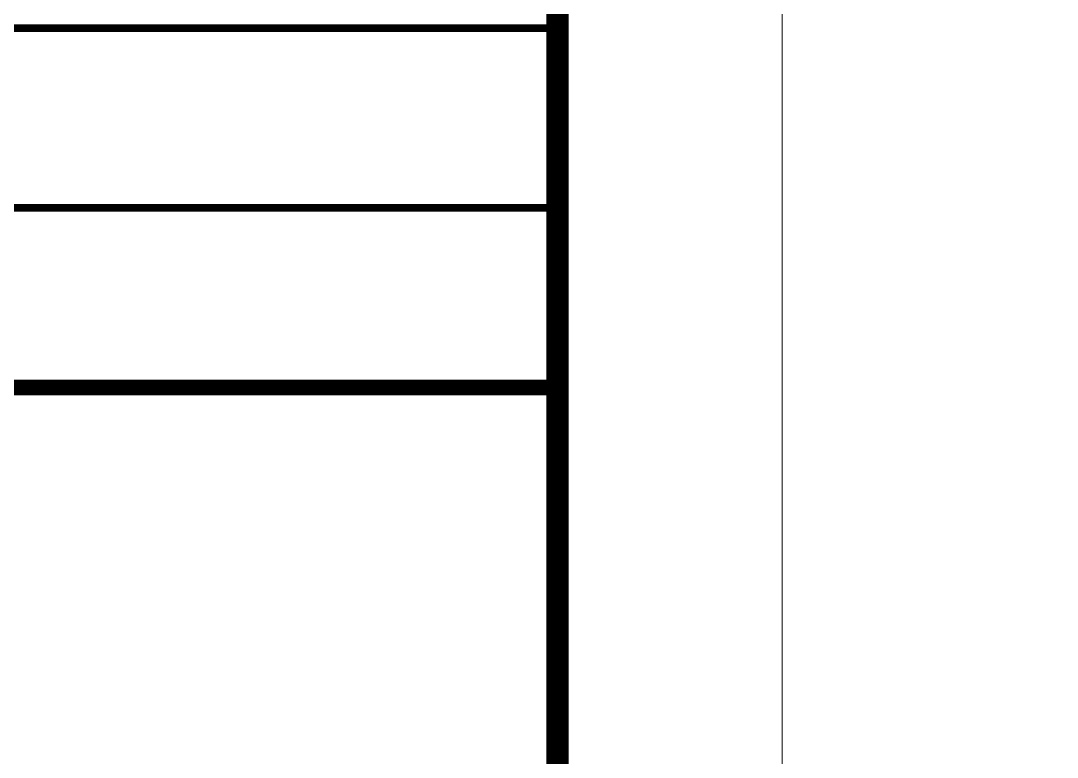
# Model space of a CAD drawing. Extents: x 3774419 to 4775970, y -926964 to 2266.
# Drawn here: x 4053329 to 4057942, y -683210 to -679931 of the extents above; entities that cross this region are included whole.
import ezdxf

# ---------------------------------------------------------------- set-up
doc = ezdxf.new("R2010")
doc.units = 0
doc.header["$LTSCALE"] = 1000
doc.header["$MEASUREMENT"] = 0
doc.layers.add('!!电气', color=1, linetype='CONTINUOUS')
doc.layers.add('图框', color=147, linetype='CONTINUOUS', lineweight=20)

# ---------------------------------------------------------------- blocks, each defined once
blk = doc.blocks.new('A$C1435328E')
at = {"layer": '图框'}
for points, const_width in [([(-7000, 7700.3), (0, 7700.3)], 35), ([(-7000, 6900.3), (0, 6900.3)], 35), ([(-7000, 6100.3), (0, 6100.3)], 70)]:
    blk.add_lwpolyline(points, dxfattribs=dict(at, const_width=const_width))

msp = doc.modelspace()

# ---------------------------------------------------------------- linework, layer by layer
at = {"layer": '图框'}
for points in [[(3972617.5, -629963.9), (4056717.5, -629963.9), (4056717.5, -689363.9), (3972617.5, -689363.9)], [(4056717.5, -629963.9), (4140817.5, -629963.9), (4140817.5, -689363.9), (4056717.5, -689363.9)]]:
    msp.add_lwpolyline(points, close=True, dxfattribs=at)
at = {"layer": '图框', "const_width": 100}
msp.add_lwpolyline([(4055717.5, -688363.9), (4055717.5, -630963.9), (3975117.5, -630963.9), (3975117.5, -688363.9)], close=True, dxfattribs=at)

# ---------------------------------------------------------------- block references
at = {"layer": '!!电气'}
msp.add_blockref('A$C1435328E', (4055717.5, -687663.9), dxfattribs=at)

doc.saveas('drawing.dxf')
